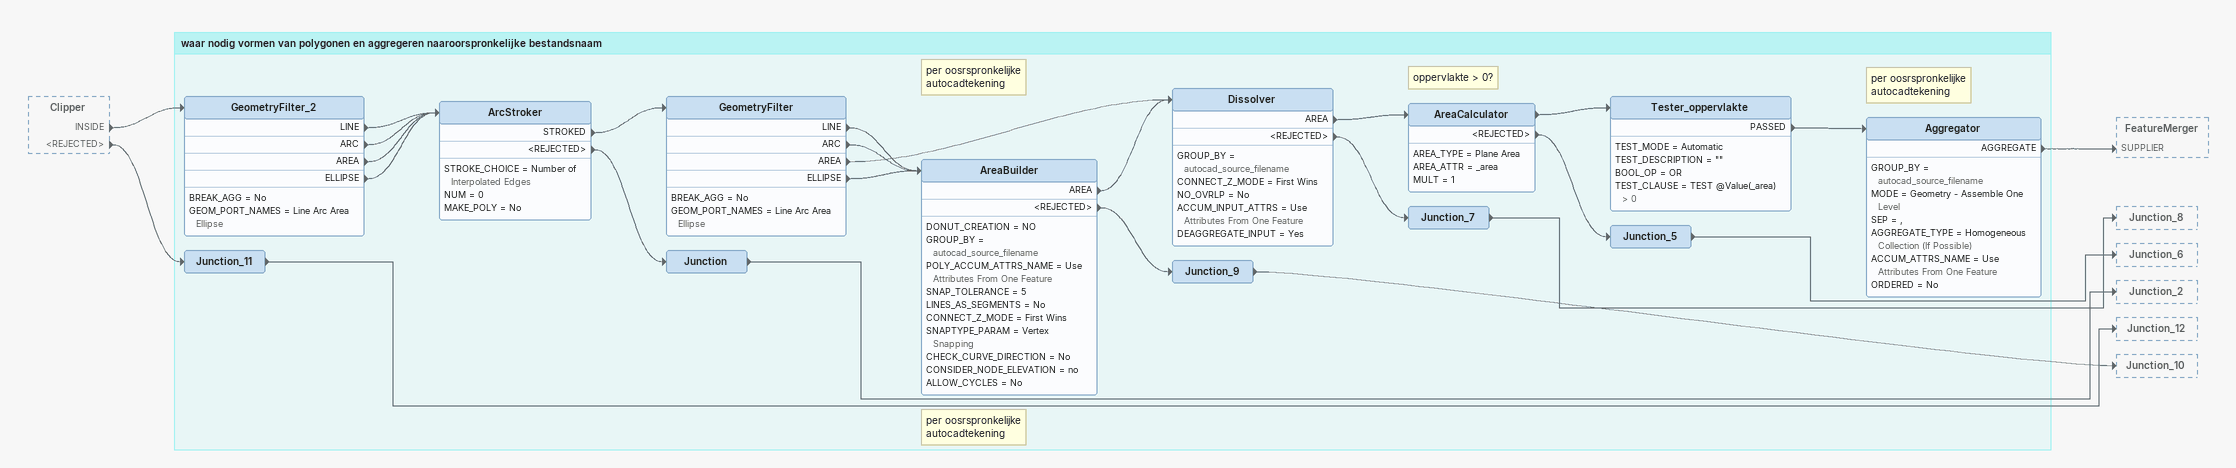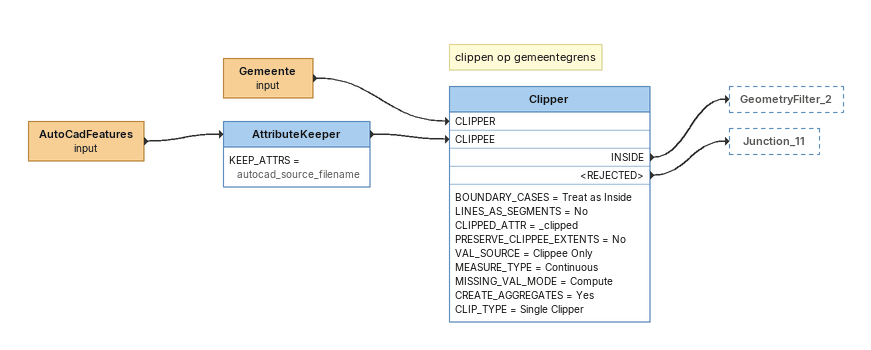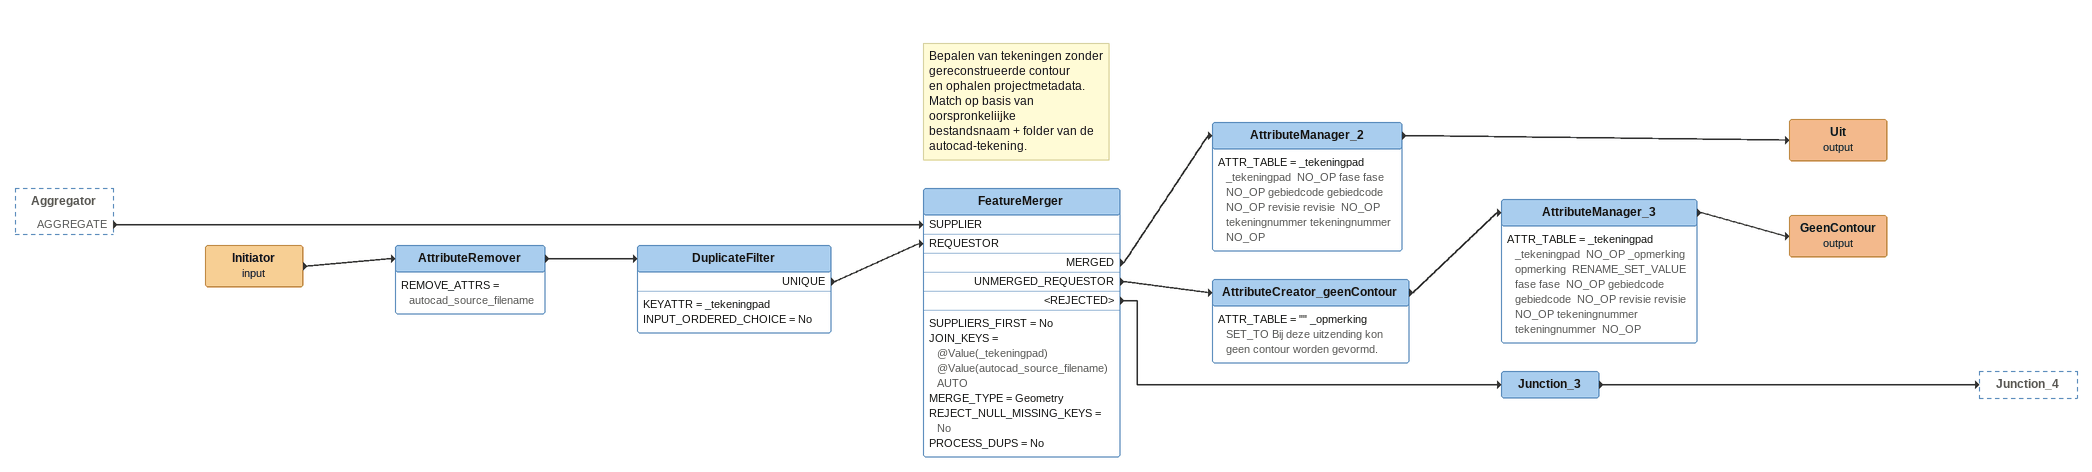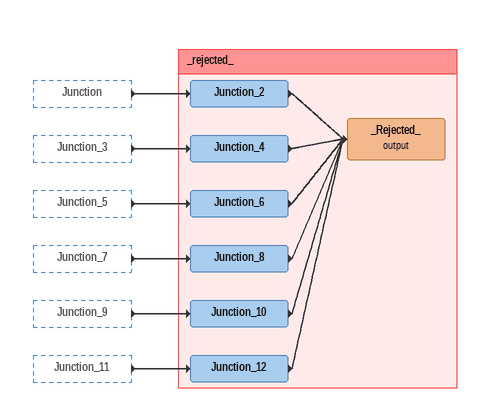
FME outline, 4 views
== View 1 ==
Clipper [outside]
    INSIDE -> GeometryFilter_2
    <REJECTED> -> Junction_11

Bookmark: waar nodig vormen van polygonen en aggregeren naaroorspronkelijke bestandsnaam
GeometryFilter_2
    BREAK_AGG = No
    GEOM_PORT_NAMES = Line Arc Area Ellipse
    LINE -> ArcStroker
    ARC -> ArcStroker
    AREA -> ArcStroker
    ELLIPSE -> ArcStroker
ArcStroker
    STROKE_CHOICE = Number of Interpolated Edges
    NUM = 0
    MAKE_POLY = No
    STROKED -> GeometryFilter
    <REJECTED> -> Junction
GeometryFilter
    BREAK_AGG = No
    GEOM_PORT_NAMES = Line Arc Area Ellipse
    LINE -> AreaBuilder
    ARC -> AreaBuilder
    AREA -> Dissolver
    ELLIPSE -> AreaBuilder
Note: per oosrspronkelijke autocadtekening
AreaBuilder
    DONUT_CREATION = NO
    GROUP_BY = autocad_source_filename
    POLY_ACCUM_ATTRS_NAME = Use Attributes From One Feature
    SNAP_TOLERANCE = 5
    LINES_AS_SEGMENTS = No
    CONNECT_Z_MODE = First Wins
    SNAPTYPE_PARAM = Vertex Snapping
    CHECK_CURVE_DIRECTION = No
    CONSIDER_NODE_ELEVATION = no
    ALLOW_CYCLES = No
    AREA -> Dissolver
    <REJECTED> -> Junction_9
Note: per oosrspronkelijke autocadtekening
Dissolver
    GROUP_BY = autocad_source_filename
    CONNECT_Z_MODE = First Wins
    NO_OVRLP = No
    ACCUM_INPUT_ATTRS = Use Attributes From One Feature
    DEAGGREGATE_INPUT = Yes
    AREA -> AreaCalculator
    <REJECTED> -> Junction_7
Note: oppervlakte > 0?
AreaCalculator
    AREA_TYPE = Plane Area
    AREA_ATTR = _area
    MULT = 1
    -> Tester_oppervlakte
    <REJECTED> -> Junction_5
Tester_oppervlakte
    TEST_MODE = Automatic
    TEST_DESCRIPTION = ""
    BOOL_OP = OR
    TEST_CLAUSE = TEST @Value(_area) > 0
    PASSED -> Aggregator
Note: per oosrspronkelijke autocadtekening
Aggregator
    GROUP_BY = autocad_source_filename
    MODE = Geometry - Assemble One Level
    SEP = ,
    AGGREGATE_TYPE = Homogeneous Collection (If Possible)
    ACCUM_ATTRS_NAME = Use Attributes From One Feature
    ORDERED = No
    AGGREGATE -> FeatureMerger [SUPPLIER]
Junction_5
    -> Junction_6
Junction_7
    -> Junction_8
Junction_9
    -> Junction_10
Junction
    -> Junction_2
Junction_11
    -> Junction_12

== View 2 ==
AutoCadFeatures (input)
    -> AttributeKeeper
AttributeKeeper
    KEEP_ATTRS = autocad_source_filename
    -> Clipper [CLIPPEE]
Gemeente (input)
    -> Clipper [CLIPPER]
Note: clippen op gemeentegrens
Clipper
    BOUNDARY_CASES = Treat as Inside
    LINES_AS_SEGMENTS = No
    CLIPPED_ATTR = _clipped
    PRESERVE_CLIPPEE_EXTENTS = No
    VAL_SOURCE = Clippee Only
    MEASURE_TYPE = Continuous
    MISSING_VAL_MODE = Compute
    CREATE_AGGREGATES = Yes
    CLIP_TYPE = Single Clipper
    INSIDE -> GeometryFilter_2
    <REJECTED> -> Junction_11

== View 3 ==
Aggregator [outside]
    AGGREGATE -> FeatureMerger [SUPPLIER]
Initiator (input)
    -> AttributeRemover
AttributeRemover
    REMOVE_ATTRS = autocad_source_filename
    -> DuplicateFilter
DuplicateFilter
    KEYATTR = _tekeningpad
    INPUT_ORDERED_CHOICE = No
    UNIQUE -> FeatureMerger [REQUESTOR]
Note: Bepalen van tekeningen zonder / gereconstrueerde contour / en ophalen projectmetadata. / Match op basis van oorspronkeliijke / bestandsnaam + folder van de / autocad-tekening.
FeatureMerger
    SUPPLIERS_FIRST = No
    JOIN_KEYS = @Value(_tekeningpad) @Value(autocad_source_filename) AUTO
    MERGE_TYPE = Geometry
    REJECT_NULL_MISSING_KEYS = No
    PROCESS_DUPS = No
    MERGED -> AttributeManager_2
    UNMERGED_REQUESTOR -> AttributeCreator_geenContour
    <REJECTED> -> Junction_3
AttributeManager_2
    ATTR_TABLE = _tekeningpad _tekeningpad  NO_OP fase fase  NO_OP gebiedcode gebiedcode  NO_OP revisie revisie  NO_OP tekeningnummer tekeningnummer  NO_OP
    -> Uit (output)
Uit (output)
AttributeCreator_geenContour
    ATTR_TABLE = "" _opmerking SET_TO Bij deze uitzending kon geen contour worden gevormd.
    -> AttributeManager_3
AttributeManager_3
    ATTR_TABLE = _tekeningpad _tekeningpad  NO_OP _opmerking opmerking  RENAME_SET_VALUE fase fase  NO_OP gebiedcode gebiedcode  NO_OP revisie revisie  NO_OP tekeningnummer tekeningnummer  NO_OP
    -> GeenContour (output)
GeenContour (output)
Junction_3
    -> Junction_4

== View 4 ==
Junction [outside]
    -> Junction_2
Junction_3 [outside]
    -> Junction_4
Junction_5 [outside]
    -> Junction_6
Junction_7 [outside]
    -> Junction_8
Junction_9 [outside]
    -> Junction_10
Junction_11 [outside]
    -> Junction_12

Bookmark: _rejected_
Junction_6
    -> _Rejected_ (output)
Junction_8
    -> _Rejected_ (output)
Junction_10
    -> _Rejected_ (output)
Junction_2
    -> _Rejected_ (output)
Junction_12
    -> _Rejected_ (output)
Junction_4
    -> _Rejected_ (output)
_Rejected_ (output)
